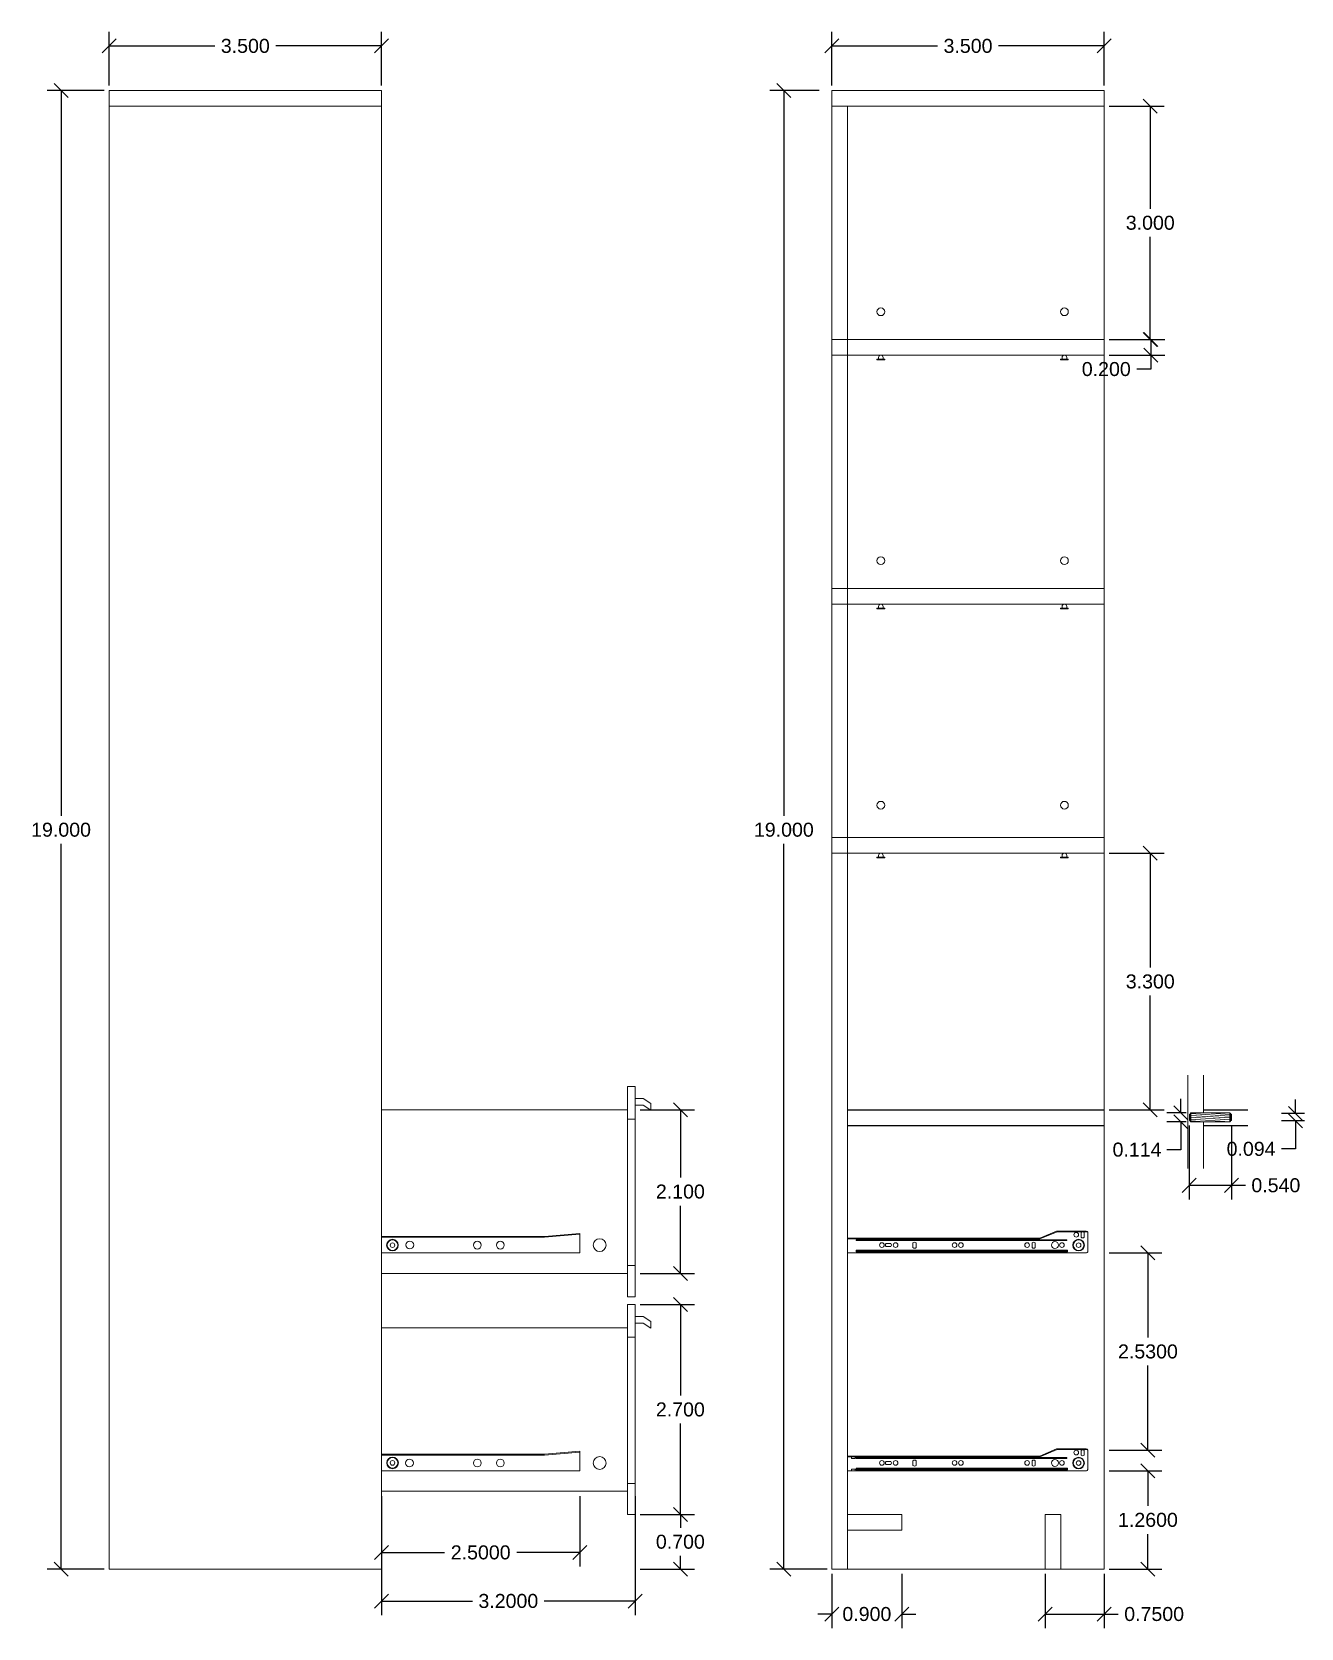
# Model space of a CAD drawing. Header units: inches. Extents: x -239 to 213, y 32 to 510.
# Drawn here: x 179.55 to 195.86, y 103.96 to 124.47 of the extents above; entities that cross this region are included whole.
import ezdxf

# ---------------------------------------------------------------- set-up
doc = ezdxf.new("R2010")
doc.units = ezdxf.units.IN
doc.header["$MEASUREMENT"] = 0
doc.styles.get("Standard").update_dxf_attribs({"font": 'Arial.ttf'})
doc.dimstyles.get("Standard").update_dxf_attribs({"dimtxt": 0.18, "dimasz": 0.18, "dimexe": 0.18, "dimexo": 0.0625, "dimgap": 0.09, "dimtad": 0, "dimtih": 1, "dimtoh": 1, "dimdec": 4, "dimzin": 0, "dimdsep": 46, "dimtxsty": 'Standard', "dimcen": 0.09, "dimadec": 0, "dimazin": 0, "dimtfac": 1, "dimtdec": 4, "dimtofl": 0, "dimtmove": 0, "dimatfit": 3, "dimfxl": 1, "dimtolj": 1, "dimtzin": 0, "dimarcsym": 0})

# ---------------------------------------------------------------- blocks, each defined once
blk = doc.blocks.new('_Oblique')
at = {"color": 0, "linetype": 'ByBlock', "lineweight": -2}
blk.add_line((-0.5, -0.5), (0.5, 0.5), dxfattribs=at)
blk = doc.blocks.new('*D28')
at = {"color": 0, "lineweight": -2, "transparency": 16777216}
for p, q in [((180.475, 123.721), (179.74, 123.721)), ((179.92, 123.721), (179.92, 114.402)), ((179.92, 104.721), (179.92, 114.04)), ((180.475, 104.721), (179.74, 104.721))]:
    blk.add_line(p, q, dxfattribs=at)
at = {"layer": 'Defpoints', "color": 0, "transparency": 16777216}
for p in [(179.92, 123.721), (180.538, 123.721), (180.538, 104.721)]:
    blk.add_point(p, dxfattribs=at)
at = {"color": 0, "lineweight": -2, "transparency": 16777216, "xscale": 0.18, "yscale": 0.18, "zscale": 0.18}
for p, rotation in [((179.92, 123.721), 90), ((179.92, 104.721), 270)]:
    blk.add_blockref('_Oblique', p, dxfattribs=dict(at, rotation=rotation))
at = {"color": 0, "transparency": 16777216, "insert": (179.92, 114.221), "char_height": 0.18, "attachment_point": 5}
blk.add_mtext('\\A1;19.000', dxfattribs=at)
blk = doc.blocks.new('*D29')
at = {"color": 0, "lineweight": -2, "transparency": 16777216}
for p, q in [((180.538, 123.784), (180.538, 124.474)), ((184.038, 123.784), (184.038, 124.474)), ((180.538, 124.294), (181.896, 124.294)), ((184.038, 124.294), (182.68, 124.294))]:
    blk.add_line(p, q, dxfattribs=at)
at = {"layer": 'Defpoints', "color": 0, "transparency": 16777216}
for p in [(184.038, 124.294), (180.538, 123.721), (184.038, 123.721)]:
    blk.add_point(p, dxfattribs=at)
at = {"color": 0, "lineweight": -2, "transparency": 16777216, "xscale": 0.18, "yscale": 0.18, "zscale": 0.18, "rotation": 180}
blk.add_blockref('_Oblique', (180.538, 124.294), dxfattribs=at)
at = {"color": 0, "lineweight": -2, "transparency": 16777216, "xscale": 0.18, "yscale": 0.18, "zscale": 0.18}
blk.add_blockref('_Oblique', (184.038, 124.294), dxfattribs=at)
at = {"color": 0, "transparency": 16777216, "insert": (182.288, 124.294), "char_height": 0.18, "attachment_point": 5}
blk.add_mtext('\\A1;3.500', dxfattribs=at)
blk = doc.blocks.new('*D30')
at = {"color": 0, "lineweight": -2, "transparency": 16777216}
for p, q in [((184.038, 105.659), (184.038, 104.13)), ((187.299, 105.659), (187.299, 104.13)), ((184.038, 104.31), (185.206, 104.31)), ((187.299, 104.31), (186.13, 104.31))]:
    blk.add_line(p, q, dxfattribs=at)
at = {"layer": 'Defpoints', "color": 0, "transparency": 16777216}
for p in [(184.038, 105.721), (187.299, 105.721), (187.299, 104.31)]:
    blk.add_point(p, dxfattribs=at)
at = {"color": 0, "lineweight": -2, "transparency": 16777216, "xscale": 0.18, "yscale": 0.18, "zscale": 0.18, "rotation": 180}
blk.add_blockref('_Oblique', (184.038, 104.31), dxfattribs=at)
at = {"color": 0, "lineweight": -2, "transparency": 16777216, "xscale": 0.18, "yscale": 0.18, "zscale": 0.18}
blk.add_blockref('_Oblique', (187.299, 104.31), dxfattribs=at)
at = {"color": 0, "transparency": 16777216, "insert": (185.668, 104.31), "char_height": 0.18, "width": 0.60409, "attachment_point": 5}
blk.add_mtext('\\A1;3.2000', dxfattribs=at)
blk = doc.blocks.new('*D31')
at = {"color": 0, "lineweight": -2, "transparency": 16777216}
for p, q in [((184.038, 105.659), (184.038, 104.754)), ((186.588, 105.659), (186.588, 104.754)), ((184.038, 104.934), (184.847, 104.934)), ((186.588, 104.934), (185.778, 104.934))]:
    blk.add_line(p, q, dxfattribs=at)
at = {"layer": 'Defpoints', "color": 0, "transparency": 16777216}
for p in [(184.038, 105.721), (186.588, 105.721), (186.588, 104.934)]:
    blk.add_point(p, dxfattribs=at)
at = {"color": 0, "lineweight": -2, "transparency": 16777216, "xscale": 0.18, "yscale": 0.18, "zscale": 0.18, "rotation": 180}
blk.add_blockref('_Oblique', (184.038, 104.934), dxfattribs=at)
at = {"color": 0, "lineweight": -2, "transparency": 16777216, "xscale": 0.18, "yscale": 0.18, "zscale": 0.18}
blk.add_blockref('_Oblique', (186.588, 104.934), dxfattribs=at)
at = {"color": 0, "transparency": 16777216, "insert": (185.313, 104.934), "char_height": 0.18, "width": 0.70787, "attachment_point": 5}
blk.add_mtext('\\A1;2.5000', dxfattribs=at)
blk = doc.blocks.new('*D32')
at = {"color": 0, "lineweight": -2, "transparency": 16777216}
for p, q in [((187.362, 105.421), (188.059, 105.421)), ((187.879, 105.421), (187.879, 105.252)), ((187.879, 104.721), (187.879, 104.89)), ((187.362, 104.721), (188.059, 104.721))]:
    blk.add_line(p, q, dxfattribs=at)
at = {"layer": 'Defpoints', "color": 0, "transparency": 16777216}
for p in [(187.299, 105.421), (187.879, 105.421), (187.299, 104.721)]:
    blk.add_point(p, dxfattribs=at)
at = {"color": 0, "lineweight": -2, "transparency": 16777216, "xscale": 0.18, "yscale": 0.18, "zscale": 0.18}
for p, rotation in [((187.879, 105.421), 90), ((187.879, 104.721), 270)]:
    blk.add_blockref('_Oblique', p, dxfattribs=dict(at, rotation=rotation))
at = {"color": 0, "transparency": 16777216, "insert": (187.879, 105.071), "char_height": 0.18, "attachment_point": 5}
blk.add_mtext('\\A1;0.700', dxfattribs=at)
blk = doc.blocks.new('*D33')
at = {"color": 0, "lineweight": -2, "transparency": 16777216}
for p, q in [((187.362, 108.121), (188.059, 108.121)), ((187.879, 108.121), (187.879, 106.952)), ((187.879, 105.421), (187.879, 106.59)), ((187.362, 105.421), (188.059, 105.421))]:
    blk.add_line(p, q, dxfattribs=at)
at = {"layer": 'Defpoints', "color": 0, "transparency": 16777216}
for p in [(187.299, 108.121), (187.879, 108.121), (187.299, 105.421)]:
    blk.add_point(p, dxfattribs=at)
at = {"color": 0, "lineweight": -2, "transparency": 16777216, "xscale": 0.18, "yscale": 0.18, "zscale": 0.18}
for p, rotation in [((187.879, 108.121), 90), ((187.879, 105.421), 270)]:
    blk.add_blockref('_Oblique', p, dxfattribs=dict(at, rotation=rotation))
at = {"color": 0, "transparency": 16777216, "insert": (187.879, 106.771), "char_height": 0.18, "attachment_point": 5}
blk.add_mtext('\\A1;2.700', dxfattribs=at)
blk = doc.blocks.new('*D34')
at = {"color": 0, "lineweight": -2, "transparency": 16777216}
for p, q in [((187.362, 110.621), (188.059, 110.621)), ((187.879, 110.621), (187.879, 109.752)), ((187.879, 108.521), (187.879, 109.39)), ((187.362, 108.521), (188.059, 108.521))]:
    blk.add_line(p, q, dxfattribs=at)
at = {"layer": 'Defpoints', "color": 0, "transparency": 16777216}
for p in [(187.299, 110.621), (187.879, 110.621), (187.299, 108.521)]:
    blk.add_point(p, dxfattribs=at)
at = {"color": 0, "lineweight": -2, "transparency": 16777216, "xscale": 0.18, "yscale": 0.18, "zscale": 0.18}
for p, rotation in [((187.879, 110.621), 90), ((187.879, 108.521), 270)]:
    blk.add_blockref('_Oblique', p, dxfattribs=dict(at, rotation=rotation))
at = {"color": 0, "transparency": 16777216, "insert": (187.879, 109.571), "char_height": 0.18, "attachment_point": 5}
blk.add_mtext('\\A1;2.100', dxfattribs=at)
blk = doc.blocks.new('*D2')
at = {"color": 0, "lineweight": -2, "transparency": 16777216}
for p, q in [((189.664, 123.721), (189.029, 123.721)), ((189.209, 123.721), (189.209, 114.402)), ((189.209, 104.721), (189.209, 114.04)), ((189.764, 104.721), (189.029, 104.721))]:
    blk.add_line(p, q, dxfattribs=at)
at = {"layer": 'Defpoints', "color": 0, "transparency": 16777216}
for p in [(189.726, 123.721), (189.209, 104.721), (189.826, 104.721)]:
    blk.add_point(p, dxfattribs=at)
at = {"color": 0, "lineweight": -2, "transparency": 16777216, "xscale": 0.18, "yscale": 0.18, "zscale": 0.18}
for p, rotation in [((189.209, 123.721), 90), ((189.209, 104.721), 270)]:
    blk.add_blockref('_Oblique', p, dxfattribs=dict(at, rotation=rotation))
at = {"color": 0, "transparency": 16777216, "insert": (189.209, 114.221), "char_height": 0.18, "attachment_point": 5}
blk.add_mtext('\\A1;19.000', dxfattribs=at)
blk = doc.blocks.new('*D3')
at = {"color": 0, "lineweight": -2, "transparency": 16777216}
for p, q in [((193.389, 123.521), (194.098, 123.521)), ((193.918, 123.521), (193.918, 122.202)), ((193.918, 120.521), (193.918, 121.84)), ((193.389, 120.521), (194.098, 120.521))]:
    blk.add_line(p, q, dxfattribs=at)
at = {"layer": 'Defpoints', "color": 0, "transparency": 16777216}
for p in [(193.326, 123.521), (193.326, 120.521), (193.918, 120.521)]:
    blk.add_point(p, dxfattribs=at)
at = {"color": 0, "lineweight": -2, "transparency": 16777216, "xscale": 0.18, "yscale": 0.18, "zscale": 0.18}
for p, rotation in [((193.918, 123.521), 90), ((193.918, 120.521), 270)]:
    blk.add_blockref('_Oblique', p, dxfattribs=dict(at, rotation=rotation))
at = {"color": 0, "transparency": 16777216, "insert": (193.918, 122.021), "char_height": 0.18, "attachment_point": 5}
blk.add_mtext('\\A1;3.000', dxfattribs=at)
blk = doc.blocks.new('*D4')
at = {"color": 0, "lineweight": -2, "transparency": 16777216}
for p, q in [((193.389, 120.521), (194.105, 120.521)), ((193.925, 120.521), (193.925, 120.321)), ((193.389, 120.321), (194.105, 120.321)), ((193.925, 120.321), (193.925, 120.141)), ((193.925, 120.141), (193.745, 120.141))]:
    blk.add_line(p, q, dxfattribs=at)
at = {"layer": 'Defpoints', "color": 0, "transparency": 16777216}
for p in [(193.326, 120.521), (193.326, 120.321), (193.925, 120.321)]:
    blk.add_point(p, dxfattribs=at)
at = {"color": 0, "lineweight": -2, "transparency": 16777216, "xscale": 0.18, "yscale": 0.18, "zscale": 0.18}
for p, rotation in [((193.925, 120.521), 90), ((193.925, 120.321), 270)]:
    blk.add_blockref('_Oblique', p, dxfattribs=dict(at, rotation=rotation))
at = {"color": 0, "transparency": 16777216, "insert": (193.353, 120.141), "char_height": 0.18, "attachment_point": 5}
blk.add_mtext('\\A1;0.200', dxfattribs=at)
blk = doc.blocks.new('*D35')
at = {"color": 0, "lineweight": -2, "transparency": 16777216}
for p, q in [((193.389, 113.921), (194.098, 113.921)), ((193.918, 113.921), (193.918, 112.452)), ((193.918, 110.621), (193.918, 112.09)), ((193.389, 110.621), (194.098, 110.621))]:
    blk.add_line(p, q, dxfattribs=at)
at = {"layer": 'Defpoints', "color": 0, "transparency": 16777216}
for p in [(193.326, 113.921), (193.326, 110.621), (193.918, 110.621)]:
    blk.add_point(p, dxfattribs=at)
at = {"color": 0, "lineweight": -2, "transparency": 16777216, "xscale": 0.18, "yscale": 0.18, "zscale": 0.18}
for p, rotation in [((193.918, 113.921), 90), ((193.918, 110.621), 270)]:
    blk.add_blockref('_Oblique', p, dxfattribs=dict(at, rotation=rotation))
at = {"color": 0, "transparency": 16777216, "insert": (193.918, 112.271), "char_height": 0.18, "attachment_point": 5}
blk.add_mtext('\\A1;3.300', dxfattribs=at)
blk = doc.blocks.new('*D36')
at = {"color": 0, "lineweight": -2, "transparency": 16777216}
for p, q in [((193.389, 105.984), (194.068, 105.984)), ((193.888, 105.984), (193.888, 105.534)), ((193.888, 104.721), (193.888, 105.171)), ((193.389, 104.721), (194.068, 104.721))]:
    blk.add_line(p, q, dxfattribs=at)
at = {"layer": 'Defpoints', "color": 0, "transparency": 16777216}
for p in [(193.326, 105.984), (193.888, 105.984), (193.326, 104.721)]:
    blk.add_point(p, dxfattribs=at)
at = {"color": 0, "lineweight": -2, "transparency": 16777216, "xscale": 0.18, "yscale": 0.18, "zscale": 0.18}
for p, rotation in [((193.888, 105.984), 90), ((193.888, 104.721), 270)]:
    blk.add_blockref('_Oblique', p, dxfattribs=dict(at, rotation=rotation))
at = {"color": 0, "transparency": 16777216, "insert": (193.888, 105.352), "char_height": 0.18, "attachment_point": 5}
blk.add_mtext('\\A1;1.2600', dxfattribs=at)
blk = doc.blocks.new('*D5')
at = {"color": 0, "lineweight": -2, "transparency": 16777216}
for p, q in [((193.389, 108.784), (194.068, 108.784)), ((193.888, 108.784), (193.888, 107.697)), ((193.888, 106.248), (193.888, 107.335)), ((193.389, 106.248), (194.068, 106.248))]:
    blk.add_line(p, q, dxfattribs=at)
at = {"layer": 'Defpoints', "color": 0, "transparency": 16777216}
for p in [(193.326, 108.784), (193.888, 108.784), (193.326, 106.248)]:
    blk.add_point(p, dxfattribs=at)
at = {"color": 0, "lineweight": -2, "transparency": 16777216, "xscale": 0.18, "yscale": 0.18, "zscale": 0.18}
for p, rotation in [((193.888, 108.784), 90), ((193.888, 106.248), 270)]:
    blk.add_blockref('_Oblique', p, dxfattribs=dict(at, rotation=rotation))
at = {"color": 0, "transparency": 16777216, "insert": (193.888, 107.516), "char_height": 0.18, "attachment_point": 5}
blk.add_mtext('\\A1;2.5300', dxfattribs=at)
blk = doc.blocks.new('*D6')
at = {"color": 0, "lineweight": -2, "transparency": 16777216}
for p, q in [((189.826, 123.784), (189.826, 124.474)), ((193.326, 123.784), (193.326, 124.474)), ((189.826, 124.294), (191.184, 124.294)), ((193.326, 124.294), (191.968, 124.294))]:
    blk.add_line(p, q, dxfattribs=at)
at = {"layer": 'Defpoints', "color": 0, "transparency": 16777216}
for p in [(193.326, 124.294), (189.826, 123.721), (193.326, 123.721)]:
    blk.add_point(p, dxfattribs=at)
at = {"color": 0, "lineweight": -2, "transparency": 16777216, "xscale": 0.18, "yscale": 0.18, "zscale": 0.18, "rotation": 180}
blk.add_blockref('_Oblique', (189.826, 124.294), dxfattribs=at)
at = {"color": 0, "lineweight": -2, "transparency": 16777216, "xscale": 0.18, "yscale": 0.18, "zscale": 0.18}
blk.add_blockref('_Oblique', (193.326, 124.294), dxfattribs=at)
at = {"color": 0, "transparency": 16777216, "insert": (191.576, 124.294), "char_height": 0.18, "attachment_point": 5}
blk.add_mtext('\\A1;3.500', dxfattribs=at)
blk = doc.blocks.new('*D37')
at = {"color": 0, "lineweight": -2, "transparency": 16777216}
for p, q in [((189.826, 104.659), (189.826, 103.962)), ((190.726, 104.659), (190.726, 103.962)), ((189.826, 104.142), (189.646, 104.142)), ((190.726, 104.142), (190.906, 104.142))]:
    blk.add_line(p, q, dxfattribs=at)
at = {"layer": 'Defpoints', "color": 0, "transparency": 16777216}
for p in [(189.826, 104.721), (190.726, 104.721), (190.726, 104.142)]:
    blk.add_point(p, dxfattribs=at)
at = {"color": 0, "lineweight": -2, "transparency": 16777216, "xscale": 0.18, "yscale": 0.18, "zscale": 0.18}
blk.add_blockref('_Oblique', (189.826, 104.142), dxfattribs=at)
at = {"color": 0, "lineweight": -2, "transparency": 16777216, "xscale": 0.18, "yscale": 0.18, "zscale": 0.18, "rotation": 180}
blk.add_blockref('_Oblique', (190.726, 104.142), dxfattribs=at)
at = {"color": 0, "transparency": 16777216, "insert": (190.276, 104.142), "char_height": 0.18, "attachment_point": 5}
blk.add_mtext('\\A1;0.900', dxfattribs=at)
blk = doc.blocks.new('*D38')
at = {"color": 0, "lineweight": -2, "transparency": 16777216}
for p, q in [((192.569, 104.659), (192.569, 103.962)), ((193.326, 104.659), (193.326, 103.962)), ((192.569, 104.142), (193.326, 104.142)), ((193.326, 104.142), (193.506, 104.142))]:
    blk.add_line(p, q, dxfattribs=at)
at = {"layer": 'Defpoints', "color": 0, "transparency": 16777216}
for p in [(192.569, 104.721), (193.326, 104.721), (193.326, 104.142)]:
    blk.add_point(p, dxfattribs=at)
at = {"color": 0, "lineweight": -2, "transparency": 16777216, "xscale": 0.18, "yscale": 0.18, "zscale": 0.18, "rotation": 180}
blk.add_blockref('_Oblique', (192.569, 104.142), dxfattribs=at)
at = {"color": 0, "lineweight": -2, "transparency": 16777216, "xscale": 0.18, "yscale": 0.18, "zscale": 0.18}
blk.add_blockref('_Oblique', (193.326, 104.142), dxfattribs=at)
at = {"color": 0, "transparency": 16777216, "insert": (193.968, 104.142), "char_height": 0.18, "attachment_point": 5}
blk.add_mtext('\\A1;0.7500', dxfattribs=at)
blk = doc.blocks.new('*D43')
at = {"color": 0, "lineweight": -2, "transparency": 16777216}
for p, q in [((194.42, 110.421), (194.42, 109.472)), ((194.96, 110.421), (194.96, 109.472)), ((194.42, 109.652), (194.96, 109.652)), ((194.96, 109.652), (195.14, 109.652))]:
    blk.add_line(p, q, dxfattribs=at)
at = {"layer": 'Defpoints', "color": 0, "transparency": 16777216}
for p in [(194.42, 110.484), (194.96, 110.484), (194.96, 109.652)]:
    blk.add_point(p, dxfattribs=at)
at = {"color": 0, "lineweight": -2, "transparency": 16777216, "xscale": 0.18, "yscale": 0.18, "zscale": 0.18, "rotation": 180}
blk.add_blockref('_Oblique', (194.42, 109.652), dxfattribs=at)
at = {"color": 0, "lineweight": -2, "transparency": 16777216, "xscale": 0.18, "yscale": 0.18, "zscale": 0.18}
blk.add_blockref('_Oblique', (194.96, 109.652), dxfattribs=at)
at = {"color": 0, "transparency": 16777216, "insert": (195.532, 109.652), "char_height": 0.18, "attachment_point": 5}
blk.add_mtext('\\A1;0.540', dxfattribs=at)
blk = doc.blocks.new('*D45')
at = {"color": 0, "lineweight": -2, "transparency": 16777216}
for p, q in [((195.901, 110.574), (195.606, 110.574)), ((195.786, 110.574), (195.786, 110.754)), ((195.901, 110.48), (195.606, 110.48)), ((195.786, 110.48), (195.786, 110.12)), ((195.786, 110.12), (195.606, 110.12))]:
    blk.add_line(p, q, dxfattribs=at)
at = {"layer": 'Defpoints', "color": 0, "transparency": 16777216}
for p in [(195.963, 110.574), (195.786, 110.48), (195.963, 110.48)]:
    blk.add_point(p, dxfattribs=at)
at = {"color": 0, "lineweight": -2, "transparency": 16777216, "xscale": 0.18, "yscale": 0.18, "zscale": 0.18}
for p, rotation in [((195.786, 110.574), 270), ((195.786, 110.48), 90)]:
    blk.add_blockref('_Oblique', p, dxfattribs=dict(at, rotation=rotation))
at = {"color": 0, "transparency": 16777216, "insert": (195.214, 110.12), "char_height": 0.18, "attachment_point": 5}
blk.add_mtext('\\A1;0.094', dxfattribs=at)
blk = doc.blocks.new('*D46')
at = {"color": 0, "lineweight": -2, "transparency": 16777216}
for p, q in [((194.378, 110.584), (194.13, 110.584)), ((194.31, 110.584), (194.31, 110.764)), ((194.378, 110.47), (194.13, 110.47)), ((194.31, 110.47), (194.31, 110.11)), ((194.31, 110.11), (194.13, 110.11))]:
    blk.add_line(p, q, dxfattribs=at)
at = {"layer": 'Defpoints', "color": 0, "transparency": 16777216}
for p in [(194.44, 110.584), (194.31, 110.47), (194.44, 110.47)]:
    blk.add_point(p, dxfattribs=at)
at = {"color": 0, "lineweight": -2, "transparency": 16777216, "xscale": 0.18, "yscale": 0.18, "zscale": 0.18}
for p, rotation in [((194.31, 110.584), 270), ((194.31, 110.47), 90)]:
    blk.add_blockref('_Oblique', p, dxfattribs=dict(at, rotation=rotation))
at = {"color": 0, "transparency": 16777216, "insert": (193.748, 110.11), "char_height": 0.18, "attachment_point": 5}
blk.add_mtext('\\A1;0.114', dxfattribs=at)

msp = doc.modelspace()

# ---------------------------------------------------------------- linework, layer by layer
at = {"lineweight": 5}
for p, q in [((184.0376, 123.5211), (180.5376, 123.5211)), ((193.3261, 123.5211), (189.8261, 123.5211)), ((190.0261, 123.5211), (190.0261, 104.7211)), ((189.8261, 120.5211), (193.3261, 120.5211)), ((189.8261, 120.3211), (193.3261, 120.3211)), ((190.4253, 120.2911), (190.4253, 120.2711)), ((190.4853, 120.2911), (190.4853, 120.2711)), ((192.785, 120.2911), (192.785, 120.2711)), ((192.845, 120.2911), (192.845, 120.2711)), ((189.8261, 117.3211), (193.3261, 117.3211)), ((189.8261, 117.1211), (193.3261, 117.1211)), ((190.4253, 117.0911), (190.4253, 117.0711)), ((190.4853, 117.0911), (190.4853, 117.0711)), ((192.785, 117.0911), (192.785, 117.0711)), ((192.845, 117.0911), (192.845, 117.0711)), ((189.8261, 114.1211), (193.3261, 114.1211)), ((189.8261, 113.9211), (193.3261, 113.9211)), ((190.4253, 113.8911), (190.4253, 113.8711)), ((190.4853, 113.8911), (190.4853, 113.8711)), ((192.785, 113.8911), (192.785, 113.8711)), ((192.845, 113.8911), (192.845, 113.8711)), ((194.4003, 109.8684), (194.4003, 111.0696)), ((194.6003, 111.0696), (194.6003, 110.5836)), ((187.3991, 110.768), (187.4991, 110.7034)), ((187.3991, 110.6826), (187.4991, 110.618)), ((194.4304, 110.5721), (194.4304, 110.5686)), ((194.9404, 110.5408), (194.4404, 110.5731)), ((194.9404, 110.5641), (194.6396, 110.5836)), ((194.9504, 110.5721), (194.9504, 110.5686)), ((187.1991, 110.5011), (187.2991, 110.5011)), ((194.9404, 110.5176), (194.4404, 110.5499)), ((194.9404, 110.4943), (194.4404, 110.5266)), ((194.9404, 110.4696), (194.4404, 110.5018)), ((194.62, 110.4696), (194.4404, 110.4812)), ((194.6003, 110.4696), (194.6003, 109.8684)), ((192.2742, 108.9631), (192.2742, 108.9731)), ((192.7198, 109.0555), (193.1112, 109.0555)), ((187.1991, 108.6211), (187.2991, 108.6211)), ((187.3991, 107.968), (187.4991, 107.9034)), ((187.1991, 107.7011), (187.2991, 107.7011)), ((187.3991, 107.8826), (187.4991, 107.818)), ((192.7198, 106.2555), (193.1112, 106.2555)), ((192.2742, 106.1631), (192.2742, 106.1731)), ((187.1991, 105.8211), (187.2991, 105.8211))]:
    msp.add_line(p, q, dxfattribs=at)
for p, q in [((190.0261, 110.6211), (193.3261, 110.6211)), ((194.6003, 110.6211), (195.1703, 110.6211)), ((190.0261, 110.4211), (193.3261, 110.4211)), ((194.6003, 110.4211), (195.1703, 110.4211))]:
    msp.add_line(p, q)
for points in [[(184.0376, 123.7211), (180.5376, 123.7211), (180.5376, 104.7211), (184.0376, 104.7211), (184.0376, 123.7211)], [(193.3261, 123.7211), (189.8261, 123.7211), (189.8261, 104.7211), (193.3261, 104.7211), (193.3261, 123.7211)], [(190.4053, 120.2711), (190.5053, 120.2711)], [(190.4053, 120.2711), (190.4053, 120.2611), (190.5053, 120.2611), (190.5053, 120.2711)], [(192.765, 120.2711), (192.865, 120.2711)], [(192.765, 120.2711), (192.765, 120.2611), (192.865, 120.2611), (192.865, 120.2711)], [(190.4053, 117.0711), (190.5053, 117.0711)], [(190.4053, 117.0711), (190.4053, 117.0611), (190.5053, 117.0611), (190.5053, 117.0711)], [(192.765, 117.0711), (192.865, 117.0711)], [(192.765, 117.0711), (192.765, 117.0611), (192.865, 117.0611), (192.865, 117.0711)], [(190.4053, 113.8711), (190.5053, 113.8711)], [(190.4053, 113.8711), (190.4053, 113.8611), (190.5053, 113.8611), (190.5053, 113.8711)], [(192.765, 113.8711), (192.865, 113.8711)], [(192.765, 113.8711), (192.765, 113.8611), (192.865, 113.8611), (192.865, 113.8711)], [(187.1991, 110.6211), (187.1991, 110.9211), (187.2991, 110.9211), (187.2991, 108.2211), (187.1991, 108.2211), (187.1991, 108.5211)], [(187.2991, 110.768), (187.3991, 110.768)], [(184.0376, 110.6211), (187.1991, 110.6211), (187.1991, 108.5211), (184.0376, 108.5211)], [(187.3991, 110.6826), (187.2991, 110.6826)], [(187.4991, 110.7034), (187.4991, 110.618)], [(194.4304, 110.4836), (194.4204, 110.4836), (194.4204, 110.5686), (194.4304, 110.5686), (194.4304, 110.4786)], [(194.4404, 110.5266), (194.4404, 110.5836), (194.9404, 110.5836), (194.9404, 110.4696), (194.4404, 110.4696), (194.4404, 110.5266)], [(194.9504, 110.4836), (194.9604, 110.4836), (194.9604, 110.5686), (194.9504, 110.5686), (194.9504, 110.4786)], [(186.5877, 109.0337), (186.5877, 108.7837), (184.0377, 108.7837)], [(186.5877, 109.0337), (186.131, 108.9956), (184.0377, 108.9956), (184.0377, 108.9856)], [(184.0377, 108.9856), (186.131, 108.9856), (186.5877, 109.025)], [(193.0939, 109.0637), (192.7139, 109.0637), (192.5, 108.9731), (190.0261, 108.9731), (190.0261, 108.7637)], [(190.0261, 108.9631), (192.5, 108.9631), (192.7198, 109.0555)], [(192.8474, 108.953), (190.1402, 108.953), (190.1402, 108.9431), (192.8474, 108.9431), (192.8474, 108.953)], [(193.0299, 108.9852), (193.0299, 108.9852), (193.0299, 109.0452)], [(193.0699, 109.0452), (193.0699, 109.0452), (193.0699, 108.9852)], [(193.1139, 108.7991), (193.1139, 109.0482)], [(190.0261, 108.7837), (193.098, 108.7837)], [(192.8528, 108.8176), (190.1402, 108.8176), (190.1402, 108.8076), (192.8528, 108.8076), (192.8528, 108.8176)], [(192.783, 108.8076), (190.1402, 108.8076), (190.1402, 108.7976), (192.8528, 108.7976), (192.8528, 108.8076)], [(190.5233, 108.9048), (190.5233, 108.9048), (190.5833, 108.9048)], [(190.5833, 108.8648), (190.5833, 108.8648), (190.5233, 108.8648)], [(190.8685, 108.852), (190.8685, 108.852), (190.8685, 108.912)], [(190.9085, 108.912), (190.9085, 108.912), (190.9085, 108.852)], [(192.3984, 108.852), (192.3984, 108.852), (192.3984, 108.912)], [(192.4384, 108.912), (192.4384, 108.912), (192.4384, 108.852)], [(187.1991, 107.8211), (187.1991, 108.1211), (187.2991, 108.1211), (187.2991, 105.4211), (187.1991, 105.4211), (187.1991, 105.7211)], [(187.2991, 107.968), (187.3991, 107.968)], [(187.4991, 107.9034), (187.4991, 107.818)], [(184.0376, 107.8211), (187.1991, 107.8211), (187.1991, 105.7211), (184.0376, 105.7211)], [(187.3991, 107.8826), (187.2991, 107.8826)], [(193.0939, 106.2637), (192.7139, 106.2637), (192.5, 106.1731), (190.0261, 106.1731), (190.0261, 105.9637)], [(190.0261, 106.1631), (192.5, 106.1631), (192.7198, 106.2555)], [(186.5877, 106.2337), (186.5877, 105.9837), (184.0377, 105.9837)], [(186.5877, 106.2337), (186.131, 106.1956), (184.0377, 106.1956), (184.0377, 106.1856)], [(184.0377, 106.1856), (186.131, 106.1856), (186.5877, 106.225)], [(190.0793, 106.1631), (190.0793, 106.1431), (190.1246, 106.1431), (190.1246, 106.1631)], [(192.8474, 106.153), (190.1402, 106.153), (190.1402, 106.1431), (192.8474, 106.1431), (192.8474, 106.153)], [(190.5233, 106.1048), (190.5233, 106.1048), (190.5833, 106.1048)], [(190.5833, 106.0648), (190.5833, 106.0648), (190.5233, 106.0648)], [(190.8685, 106.052), (190.8685, 106.052), (190.8685, 106.112)], [(190.9085, 106.112), (190.9085, 106.112), (190.9085, 106.052)], [(192.3984, 106.052), (192.3984, 106.052), (192.3984, 106.112)], [(192.4384, 106.112), (192.4384, 106.112), (192.4384, 106.052)], [(193.0299, 106.1852), (193.0299, 106.1852), (193.0299, 106.2452)], [(193.0699, 106.2452), (193.0699, 106.2452), (193.0699, 106.1852)], [(193.1139, 105.9991), (193.1139, 106.2482)], [(190.0261, 105.9837), (193.098, 105.9837)], [(190.0793, 105.9837), (190.0793, 106.0037), (190.1246, 106.0037), (190.1246, 105.9837)], [(192.8528, 106.0176), (190.1402, 106.0176), (190.1402, 106.0076), (192.8528, 106.0076), (192.8528, 106.0176)], [(192.783, 106.0076), (190.1402, 106.0076), (190.1402, 105.9976), (192.8528, 105.9976), (192.8528, 106.0076)], [(190.0261, 105.2211), (190.7261, 105.2211), (190.7261, 105.4211), (190.0261, 105.4211)], [(192.7695, 104.7211), (192.7695, 105.4211), (192.5695, 105.4211), (192.5695, 104.7211)]]:
    msp.add_lwpolyline(points, dxfattribs=at)
for centre, radius in [((190.4553, 120.8783), 0.05), ((192.815, 120.8783), 0.05), ((190.4553, 117.6789), 0.05), ((192.815, 117.6789), 0.05), ((190.4553, 114.5365), 0.05), ((192.815, 114.5365), 0.05), ((184.1791, 108.8832), 0.0749), ((184.1791, 108.8832), 0.0685), ((184.4019, 108.8858), 0.05), ((185.2691, 108.8837), 0.05), ((185.5651, 108.8837), 0.05), ((186.8429, 108.8837), 0.0823), ((192.6933, 108.8844), 0.0442), ((192.9972, 108.8832), 0.0749), ((192.9972, 108.8832), 0.0685), ((192.9672, 109.0176), 0.03), ((184.1791, 108.8832), 0.0295), ((190.4687, 108.8844), 0.03), ((190.645, 108.8844), 0.03), ((191.4035, 108.8844), 0.03), ((191.4841, 108.8844), 0.03), ((192.3357, 108.8844), 0.03), ((192.783, 108.8844), 0.03), ((192.9972, 108.8832), 0.0295), ((184.1799, 106.0851), 0.0749), ((184.1799, 106.0851), 0.0685), ((184.1799, 106.0851), 0.0295), ((184.3975, 106.0837), 0.05), ((185.2691, 106.0837), 0.05), ((185.5651, 106.0837), 0.05), ((186.8429, 106.0837), 0.0823), ((190.4687, 106.0844), 0.03), ((190.645, 106.0844), 0.03), ((191.4035, 106.0844), 0.03), ((191.4841, 106.0844), 0.03), ((192.3357, 106.0844), 0.03), ((192.6933, 106.0844), 0.0442), ((192.783, 106.0844), 0.03), ((192.9972, 106.0832), 0.0749), ((192.9972, 106.0832), 0.0685), ((192.9672, 106.2176), 0.03), ((192.9972, 106.0832), 0.0295)]:
    msp.add_circle(centre, radius, dxfattribs=at)
for centre, radius, start, end in [((190.4553, 120.2911), 0.03, 0, 180), ((192.815, 120.2911), 0.03, 0, 180), ((190.4553, 117.0911), 0.03, 0, 180), ((192.815, 117.0911), 0.03, 0, 180), ((190.4553, 113.8911), 0.03, 0, 180), ((192.815, 113.8911), 0.03, 0, 180), ((194.4411, 110.5728), 0.0107, 93.85483, 183.85483), ((194.9397, 110.5728), 0.0107, 356.14517, 86.14517), ((194.4428, 110.4823), 0.013, 196.88747, 259.13811), ((194.9379, 110.4823), 0.013, 280.86189, 343.11253), ((190.8885, 108.8937), 0.0272, 42.55454, 137.44546), ((192.4184, 108.8937), 0.0272, 42.55454, 137.44546), ((193.0499, 109.0269), 0.0272, 42.55454, 137.44546), ((193.0499, 109.0036), 0.0272, 222.55454, 317.44546), ((193.096, 109.0456), 0.0181, 8.25939, 96.51341), ((190.5417, 108.8848), 0.0272, 132.55454, 227.44546), ((190.5649, 108.8848), 0.0272, 312.55454, 47.44546), ((190.8885, 108.8704), 0.0272, 222.55454, 317.44546), ((192.4184, 108.8704), 0.0272, 222.55454, 317.44546), ((193.096, 108.8017), 0.0181, 263.48659, 351.74061), ((193.0499, 106.2269), 0.0272, 42.55454, 137.44546), ((193.096, 106.2456), 0.0181, 8.25939, 96.51341), ((190.5417, 106.0848), 0.0272, 132.55454, 227.44546), ((190.5649, 106.0848), 0.0272, 312.55454, 47.44546), ((190.8885, 106.0937), 0.0272, 42.55454, 137.44546), ((190.8885, 106.0704), 0.0272, 222.55454, 317.44546), ((192.4184, 106.0937), 0.0272, 42.55454, 137.44546), ((192.4184, 106.0704), 0.0272, 222.55454, 317.44546), ((193.0499, 106.2036), 0.0272, 222.55454, 317.44546), ((193.096, 106.0017), 0.0181, 263.48659, 351.74061)]:
    msp.add_arc(centre, radius, start, end, dxfattribs=at)

# ---------------------------------------------------------------- dimensions: what is measured, and where the dimension line sits
for base, p1, p2, picture, middle in [((184.0376, 124.2944), (180.5376, 123.7211), (184.0376, 123.7211), '*D29', (182.2876, 124.2944)), ((193.3261, 124.2944), (189.8261, 123.7211), (193.3261, 123.7211), '*D6', (191.5761, 124.2944)), ((194.9604, 109.6517), (194.4204, 110.4836), (194.9604, 110.4836), '*D43', (195.5324, 109.6517)), ((190.7261, 104.1423), (189.8261, 104.7211), (190.7261, 104.7211), '*D37', (190.2761, 104.1423))]:
    dim = msp.add_linear_dim(base=base, p1=p1, p2=p2, dimstyle='Standard', override={"dimdec": 3, "dimblk1": 'Oblique', "dimblk2": 'Oblique', "dimsah": 1})
    dim.commit()
    dim.dimension.update_dxf_attribs({"geometry": picture, "text_midpoint": middle})
for base, p1, p2, picture, middle in [((179.9205, 123.7211), (180.5376, 104.7211), (180.5376, 123.7211), '*D28', (179.9205, 114.2211)), ((189.2089, 104.7211), (189.7261, 123.7211), (189.8261, 104.7211), '*D2', (189.2089, 114.2211)), ((193.9185, 120.5211), (193.3261, 123.5211), (193.3261, 120.5211), '*D3', (193.9185, 122.0211)), ((193.925, 120.3211), (193.3261, 120.5211), (193.3261, 120.3211), '*D4', (193.353, 120.1411)), ((193.9185, 110.6211), (193.3261, 113.9211), (193.3261, 110.6211), '*D35', (193.9185, 112.2711)), ((187.8786, 110.6211), (187.2991, 108.5211), (187.2991, 110.6211), '*D34', (187.8786, 109.5711)), ((194.3105, 110.4696), (194.4404, 110.5836), (194.4404, 110.4696), '*D46', (193.7482, 110.1096)), ((195.7859, 110.4796), (195.9634, 110.5736), (195.9634, 110.4796), '*D45', (195.2138, 110.1196)), ((187.8786, 108.1211), (187.2991, 105.4211), (187.2991, 108.1211), '*D33', (187.8786, 106.7711)), ((187.8786, 105.4211), (187.2991, 104.7211), (187.2991, 105.4211), '*D32', (187.8786, 105.0711))]:
    dim = msp.add_linear_dim(base=base, p1=p1, p2=p2, angle=90, dimstyle='Standard', override={"dimdec": 3, "dimblk1": 'Oblique', "dimblk2": 'Oblique', "dimsah": 1})
    dim.commit()
    dim.dimension.update_dxf_attribs({"geometry": picture, "text_midpoint": middle})
for base, p1, p2, text, picture, middle in [((193.8885, 108.7837), (193.3261, 106.2482), (193.3261, 108.7837), '2.5300', '*D5', (193.8885, 107.516)), ((193.8885, 105.9837), (193.3261, 104.7211), (193.3261, 105.9837), '1.2600', '*D36', (193.8885, 105.3524))]:
    dim = msp.add_linear_dim(base=base, p1=p1, p2=p2, angle=90, text=text, dimstyle='Standard', override={"dimdec": 3, "dimblk1": 'Oblique', "dimblk2": 'Oblique', "dimsah": 1})
    dim.commit()
    dim.dimension.update_dxf_attribs({"geometry": picture, "text_midpoint": middle})
dim = msp.add_linear_dim(base=(187.2991, 104.3097), p1=(184.0376, 105.7211), p2=(187.2991, 105.7211), text='3.2000', dimstyle='Standard', override={"dimdec": 3, "dimblk1": 'Oblique', "dimblk2": 'Oblique', "dimsah": 1})
dim.commit()
dim.dimension.update_dxf_attribs({"geometry": '*D30', "text_midpoint": (185.6684, 104.3097), "dimtype": 160})
for base, p1, p2, text, picture, middle in [((186.5877, 104.9337), (184.0376, 105.7211), (186.5877, 105.7211), '2.5000', '*D31', (185.3127, 104.9337)), ((193.3261, 104.1423), (192.5695, 104.7211), (193.3261, 104.7211), '0.7500', '*D38', (193.9681, 104.1423))]:
    dim = msp.add_linear_dim(base=base, p1=p1, p2=p2, text=text, dimstyle='Standard', override={"dimdec": 3, "dimblk1": 'Oblique', "dimblk2": 'Oblique', "dimsah": 1})
    dim.commit()
    dim.dimension.update_dxf_attribs({"geometry": picture, "text_midpoint": middle})

doc.saveas('drawing.dxf')
